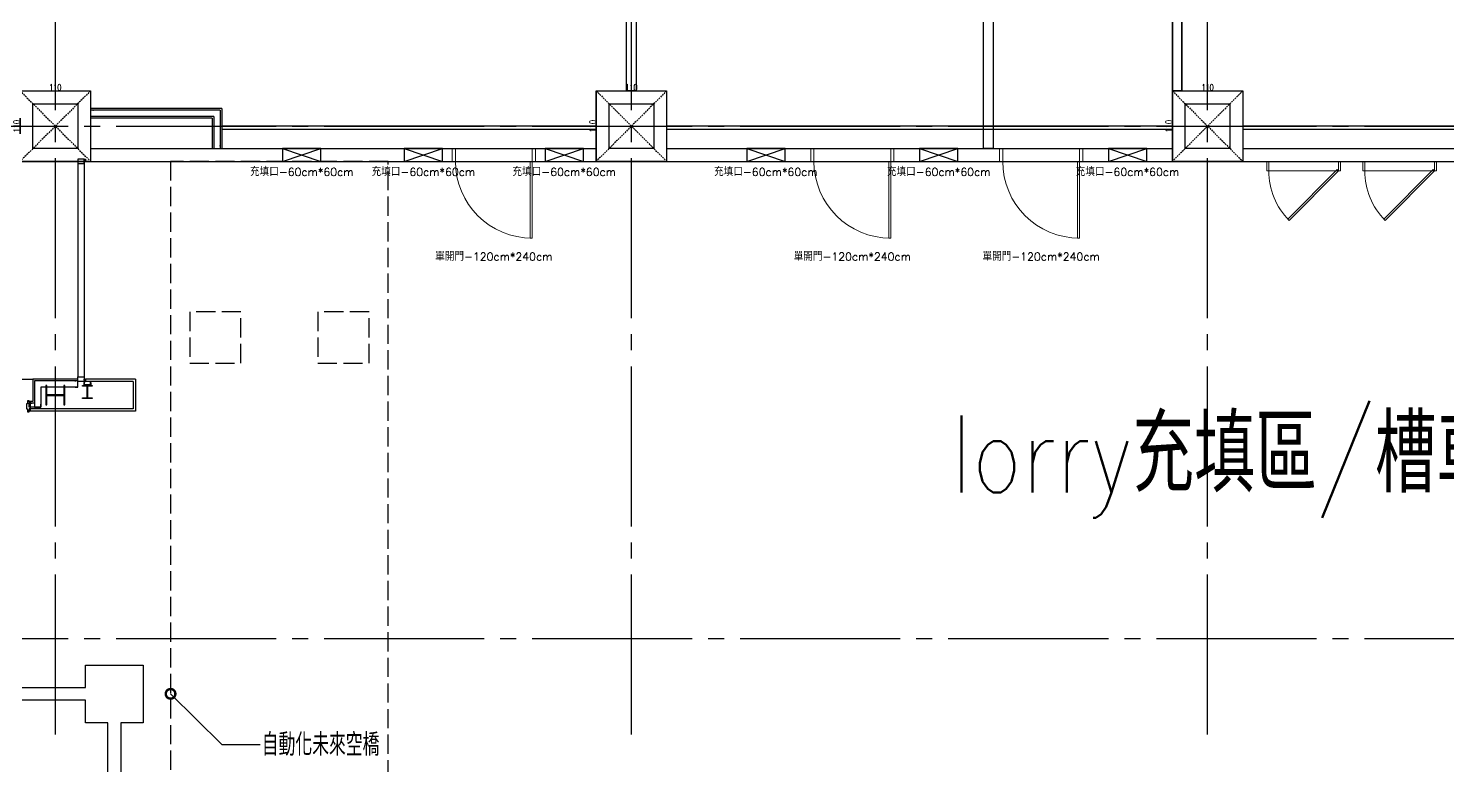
# Model space of a CAD drawing. Extents: x -18489 to 195597, y -1599 to 112111.
# Drawn here: x 14418 to 16635, y 10552 to 11703 of the extents above; entities that cross this region are included whole.
import ezdxf
from ezdxf.enums import TextEntityAlignment as Align

# ---------------------------------------------------------------- set-up
doc = ezdxf.new("R2010")
doc.units = 0
doc.header["$LTSCALE"] = 100
for name, pattern in [('X-N-FAB-L10$0$COL-CEN-LIN', [3.25, 2.5, -0.25, 0.25, -0.25]), ('X-N-FAB-L10$0$HIDDEN', [0.375, 0.25, -0.125]), ('X-S-FAB-L10$0$HIDDEN', [0.4, 0.3, -0.1])]:
    doc.linetypes.add(name, pattern=pattern)
for name, color, linetype in [('X-N-FAB-L10$0$00-充填口', 8, 'Continuous'), ('X-N-FAB-L10$0$00-門', 8, 'Continuous'), ('X-N-FAB-L10$0$08', 8, 'Continuous'), ('X-N-FAB-L10$0$200K新增範圍', 8, 'Continuous'), ('X-N-FAB-L10$0$A-WALL-IN', 8, 'Continuous'), ('X-N-FAB-L10$0$BEAM', 8, 'Continuous'), ('X-N-FAB-L10$0$BLOCK', 8, 'Continuous'), ('X-N-FAB-L10$0$CCL', 8, 'X-N-FAB-L10$0$COL-CEN-LIN'), ('X-N-FAB-L10$0$COL', 8, 'Continuous'), ('X-N-FAB-L10$0$COL-S', 8, 'Continuous'), ('X-N-FAB-L10$0$DOOR', 8, 'Continuous'), ('X-N-FAB-L10$0$TXT', 8, 'Continuous'), ('X-N-FAB-L10$0$TXT-CODE', 8, 'Continuous'), ('X-N-FAB-L10$0$WALL-P', 8, 'Continuous'), ('X-N-FAB-L10$0$WALL-RC', 8, 'Continuous'), ('X-S-FAB-L10$0$0-DIM-TXT', 8, 'Continuous'), ('X-S-FAB-L10$0$HID', 8, 'X-S-FAB-L10$0$HIDDEN'), ('X-S-FAB-L10$0$Steel Frame-188K', 8, 'Continuous'), ('X-S-FAB-L10$0$TXT', 8, 'Continuous')]:
    doc.layers.add(name, color=color, linetype=linetype)
doc.layers.add('X-N-FAB-L10$0$ARC', color=8, linetype='Continuous', lineweight=0)
doc.layers.add('X-N-FAB-L10$0$DE-MMTN-F2-Z-000-P-CHEM-L10_0730$0$0', color=8, linetype='Continuous', lineweight=0)
doc.styles.add('X-N-FAB-L10$0$CHINA', font='simplex.shx', dxfattribs={"width": 0.75, "bigfont": 'chineset.shx'})
doc.styles.add('X-N-FAB-L10$0$DIM', font='simplex.shx', dxfattribs={"width": 0.67, "bigfont": 'chineset.shx'})
doc.styles.add('X-S-FAB-L10$0$CHINA', font='simplex.shx', dxfattribs={"width": 0.75, "bigfont": 'chineset.shx'})
doc.styles.add('X-S-FAB-L10$0$Standard', font='', dxfattribs={"width": 0.8})
doc.styles.add('X-S-FAB-L10$0$TG_NOTE_TEXT', font='simplex.shx', dxfattribs={"width": 0.75, "bigfont": 'chineset.shx'})
doc.styles.get('X-S-FAB-L10$0$Standard').set_extended_font_data('Microsoft JhengHei')
doc.dimstyles.new('X-N-FAB-L10$0$JJP_005_defpoint', dxfattribs={"dimtxt": 20, "dimasz": 0.5, "dimexe": 0.5, "dimexo": 0.5, "dimgap": 0.5, "dimtad": 1, "dimdsep": 46, "dimtxsty": 'X-N-FAB-L10$0$DIM', "dimblk": 'X-N-FAB-L10$0$_None', "dimcen": 10, "dimclrd": 256, "dimclre": 256, "dimclrt": 256, "dimadec": 0, "dimazin": 0, "dimtfac": 1, "dimtix": 1, "dimtmove": 2, "dimatfit": 3, "dimldrblk": 'X-N-FAB-L10$0$_None', "dimfxl": 0.5, "dimtolj": 1, "dimtzin": 0, "dimarcsym": 0})

# ---------------------------------------------------------------- blocks, each defined once
blk = doc.blocks.new('X-S-FAB-L10$0$_DOTSMALL')
at = {"color": 0, "linetype": 'ByBlock', "const_width": 0.5}
blk.add_lwpolyline([(-0.0625, 0, 1), (0.0625, 0, 1)], format="xyb", close=True, dxfattribs=at)
blk = doc.blocks.new('X-S-FAB-L10')
at = {"layer": 'X-S-FAB-L10$0$HID'}
for p, q in [((14980, 11495), (14640, 11495)), ((14640, 11495), (14640, 9050)), ((14980, 9050), (14980, 11495)), ((14750, 11260), (14670, 11260)), ((14670, 11260), (14670, 11180)), ((14750, 11180), (14750, 11260)), ((14950, 11260), (14870, 11260)), ((14870, 11260), (14870, 11180)), ((14950, 11180), (14950, 11260)), ((14670, 11180), (14750, 11180)), ((14870, 11180), (14950, 11180))]:
    blk.add_line(p, q, dxfattribs=at)
at = {"layer": 'X-S-FAB-L10$0$Steel Frame-188K'}
blk.add_lwpolyline([(12765, 11464), (13575, 11464), (13575, 11499), (13665, 11499), (13665, 11409), (13630, 11409), (13630, 11089.706), (13665, 11089.706), (13665, 10999.706), (13630, 10999.706), (13630, 10708.606), (13665, 10708.606), (13665, 10673.606), (14507.247, 10673.606), (14507.247, 10708.606), (14597.247, 10708.606), (14597.247, 10618.606), (14562.247, 10618.606), (14562.247, 9959)], dxfattribs=at)
blk.add_lwpolyline([(14542.247, 10618.606), (14507.247, 10618.606), (14507.247, 10653.606), (14252.818, 10653.606), (14252.818, 9924), (14507.247, 9924), (14507.247, 9959), (14542.247, 9959)], close=True, dxfattribs=at)
at = {"layer": 'X-S-FAB-L10$0$TXT', "linetype": 'ByBlock', "lineweight": -2}
blk.add_line((14720.194, 10584.529), (14779.842, 10584.529), dxfattribs=at)
blk.add_lwpolyline([(14640, 10663.713), (14720.194, 10584.529)], dxfattribs=at)
at = {"layer": 'X-S-FAB-L10$0$TXT', "lineweight": -2, "xscale": 30, "yscale": 30, "zscale": 30, "rotation": 135.3634144209405}
blk.add_blockref('X-S-FAB-L10$0$_DOTSMALL', (14640, 10663.713), dxfattribs=at)
at = {"style": 'X-S-FAB-L10$0$TG_NOTE_TEXT', "width": 0.5, "flags": 1}
for p in [(7463.301, 9020), (18268.251, 8649), (11197.77, 4800.167), (16485.801, 4800.167), (25420.27, 2635), (13360, 320.001, 0), (7463.301, -33.333)]:
    blk.add_attdef('WH', text='', height=20, dxfattribs=at).set_placement(p, align=Align.BOTTOM_LEFT)
at = {"width": 0.5}
for style, p in [('X-S-FAB-L10$0$TG_NOTE_TEXT', (7585, 9020)), ('X-S-FAB-L10$0$TG_NOTE_TEXT', (18389.95, 8649)), ('X-S-FAB-L10$0$TG_NOTE_TEXT', (11117.5, 4813.5)), ('X-S-FAB-L10$0$TG_NOTE_TEXT', (16607.5, 4813.5)), ('X-S-FAB-L10$0$TG_NOTE_TEXT', (25350, 2635)), ('X-S-FAB-L10$0$Standard', (13129.375, 325.001, 0)), ('X-S-FAB-L10$0$TG_NOTE_TEXT', (7585, -20))]:
    blk.add_attdef('DESC', text='', height=10, dxfattribs=dict(at, style=style)).set_placement(p, align=Align.BOTTOM_LEFT)
for tag, style, p in [('TYPE', 'X-S-FAB-L10$0$TG_NOTE_TEXT', (7619.286, 9020)), ('NO', 'X-S-FAB-L10$0$TG_NOTE_TEXT', (7650.095, 9020)), ('TYPE', 'X-S-FAB-L10$0$TG_NOTE_TEXT', (18424.236, 8649)), ('NO', 'X-S-FAB-L10$0$TG_NOTE_TEXT', (18455.045, 8649)), ('NO', 'X-S-FAB-L10$0$TG_NOTE_TEXT', (11088.595, 4813.5)), ('TYPE', 'X-S-FAB-L10$0$TG_NOTE_TEXT', (11151.786, 4813.5)), ('TYPE', 'X-S-FAB-L10$0$TG_NOTE_TEXT', (16641.786, 4813.5)), ('NO', 'X-S-FAB-L10$0$TG_NOTE_TEXT', (16672.595, 4813.5)), ('NO', 'X-S-FAB-L10$0$TG_NOTE_TEXT', (25313, 2635)), ('TYPE', 'X-S-FAB-L10$0$TG_NOTE_TEXT', (25350, 2635)), ('NO', 'X-S-FAB-L10$0$Standard', (13100, 320.001, 0)), ('TYPE', 'X-S-FAB-L10$0$Standard', (13129.375, 320.001, 0)), ('TYPE', 'X-S-FAB-L10$0$TG_NOTE_TEXT', (7619.286, -20)), ('NO', 'X-S-FAB-L10$0$TG_NOTE_TEXT', (7650.095, -20))]:
    blk.add_attdef(tag, text='', height=10, dxfattribs=dict(at, style=style)).set_placement(p, align=Align.BOTTOM_RIGHT)
at = {"style": 'X-S-FAB-L10$0$TG_NOTE_TEXT', "width": 0.5, "flags": 1}
for rotation, p in [(180, (43, 7480)), (180, (943, 7480)), (90, (24310, 3717.77)), (270, (17080, 1711.699))]:
    blk.add_attdef('WH', text='', height=20, rotation=rotation, dxfattribs=at).set_placement(p, align=Align.BOTTOM_LEFT)
at = {"width": 0.5}
for rotation, style, p in [(180, 'X-S-FAB-L10$0$Standard', (317.625, 7480)), (180, 'X-S-FAB-L10$0$Standard', (1217.625, 7480)), (90, 'X-S-FAB-L10$0$TG_NOTE_TEXT', (24310, 3647.5)), (270, 'X-S-FAB-L10$0$TG_NOTE_TEXT', (17080, 1605))]:
    blk.add_attdef('DESC', text='', height=10, rotation=rotation, dxfattribs=dict(at, style=style)).set_placement(p, align=Align.BOTTOM_LEFT)
for tag, rotation, style, p in [('TYPE', 180, 'X-S-FAB-L10$0$Standard', (317.625, 7480)), ('NO', 180, 'X-S-FAB-L10$0$Standard', (347, 7480)), ('TYPE', 180, 'X-S-FAB-L10$0$Standard', (1217.625, 7480)), ('NO', 180, 'X-S-FAB-L10$0$Standard', (1247, 7480)), ('TYPE', 90, 'X-S-FAB-L10$0$TG_NOTE_TEXT', (24310, 3647.5)), ('NO', 90, 'X-S-FAB-L10$0$TG_NOTE_TEXT', (24310, 3610.5)), ('TYPE', 270, 'X-S-FAB-L10$0$TG_NOTE_TEXT', (17080, 1605)), ('NO', 270, 'X-S-FAB-L10$0$TG_NOTE_TEXT', (17080, 1573))]:
    blk.add_attdef(tag, text='', height=10, rotation=rotation, dxfattribs=dict(at, style=style)).set_placement(p, align=Align.BOTTOM_RIGHT)
at = {"layer": 'X-S-FAB-L10$0$0-DIM-TXT', "style": 'X-S-FAB-L10$0$CHINA', "width": 0.75}
for p in [(667.414, 7855.1, -2689.4), (22627.353, 6728.814), (25644.722, 6728.814), (24778.787, 5569.051), (1118.252, 4980), (417.801, 4594.623), (23874.84, 4355), (22927.43, 4330.122), (23749.869, 3901.367), (417.801, 3765.236), (1118.252, 3730), (417.801, 3115.79), (536.882, 2227.832), (16908.994, 1782.652), (888.445, 880.466), (16977.43, 750), (18878.841, 750), (25641.221, 553.233), (21364.03, 526.894)]:
    blk.add_attdef('HIG', text='', height=80, dxfattribs=at).set_placement(p, align=Align.MIDDLE_LEFT)
at = {"layer": 'X-S-FAB-L10$0$TXT', "insert": (14782.509, 10602.029), "char_height": 35, "width": 573.89919, "attachment_point": 1, "line_spacing_factor": 1.2, "style": 'X-S-FAB-L10$0$CHINA'}
blk.add_mtext('自動化未來空橋', dxfattribs=at)
blk = doc.blocks.new('*D2397')
at = {"layer": 'DefPoints', "lineweight": -2, "transparency": 16777216}
blk.add_line((0, 0), (110, 0), dxfattribs=at)
at = {"layer": 'DefPoints', "color": 0, "transparency": 16777216}
for p in [(0, 0), (110, 0), (110, 0)]:
    blk.add_point(p, dxfattribs=at)
at = {"layer": 'DefPoints', "transparency": 16777216, "insert": (55, 5.5), "char_height": 10, "attachment_point": 5, "style": 'X-N-FAB-L10$0$DIM'}
blk.add_mtext('\\A1;110', dxfattribs=at)
blk = doc.blocks.new('X-N-FAB-L10$0$_None')
blk = doc.blocks.new('*D2398')
at = {"layer": 'DefPoints', "lineweight": -2, "transparency": 16777216}
blk.add_line((0, 0), (0, -110), dxfattribs=at)
at = {"layer": 'DefPoints', "color": 0, "transparency": 16777216}
for p in [(0, 0), (0, -110), (0, -110)]:
    blk.add_point(p, dxfattribs=at)
at = {"layer": 'DefPoints', "transparency": 16777216, "insert": (-5.5, -55), "char_height": 10, "attachment_point": 5, "rotation": 90, "style": 'X-N-FAB-L10$0$DIM'}
blk.add_mtext('\\A1;110', dxfattribs=at)
blk = doc.blocks.new('X-N-FAB-L10$0$DE-MMTN-F2-Z-000-P-CHEM-L10_0730$0$AP6BxFa-10$0$AP6AxFa-10$0$$PDS002515O08VG08C00008C10')
at = {"layer": 'X-N-FAB-L10$0$DE-MMTN-F2-Z-000-P-CHEM-L10_0730$0$0', "color": 0, "linetype": 'Continuous'}
for p, q in [((-22.6, 84.6), (-24.7, 82.5)), ((-24.7, 82.5), (52.4, 5.4)), ((54.5, 7.5), (-22.6, 84.6)), ((-57.5, 7.5), (-54.5, 7.5)), ((-57.5, 7.5), (-57.5, -7.5)), ((-54.5, 7.5), (-54.5, -7.5)), ((54.5, 7.5), (-54.5, 7.5)), ((52.4, 5.4), (54.5, 7.5)), ((57.5, 7.5), (54.5, 7.5)), ((54.5, 7.5), (54.5, -7.5)), ((57.5, 7.5), (57.5, -7.5)), ((-54.5, -7.5), (-57.5, -7.5)), ((-54.5, -7.5), (54.5, -7.5)), ((54.5, -7.5), (57.5, -7.5))]:
    blk.add_line(p, q, dxfattribs=at)
blk.add_arc((54.5, 7.5), 109, 135, 180, dxfattribs=at)
blk = doc.blocks.new('X-N-FAB-L10$0$A$C1988aaf9')
at = {"layer": 'X-N-FAB-L10$0$00-充填口'}
for points in [[(11155, -55), (11215, -55), (11215, -35), (11155, -35)], [(11345, -55), (11405, -55), (11405, -35), (11345, -35)], [(11565, -55), (11625, -55), (11625, -35), (11565, -35)], [(11880, -55), (11940, -55), (11940, -35), (11880, -35)], [(12150, -55), (12210, -55), (12210, -35), (12150, -35)], [(12445, -55), (12505, -55), (12505, -35), (12445, -35)]]:
    blk.add_lwpolyline(points, close=True, dxfattribs=at)
for points in [[(11155, -35), (11215, -55)], [(11155, -55), (11215, -35)], [(11345, -35), (11405, -55)], [(11345, -55), (11405, -35)], [(11565, -35), (11625, -55)], [(11565, -55), (11625, -35)], [(11880, -35), (11940, -55)], [(11880, -55), (11940, -35)], [(12150, -35), (12210, -55)], [(12150, -55), (12210, -35)], [(12445, -35), (12505, -55)], [(12445, -55), (12505, -35)]]:
    blk.add_lwpolyline(points, dxfattribs=at)
at = {"layer": 'X-N-FAB-L10$0$00-門', "lineweight": 0}
for p, q in [((11425, -35), (11420, -35)), ((11420, -35), (11420, -55)), ((11425, -55), (11425, -35)), ((11550, -35), (11545, -35)), ((11545, -35), (11545, -55)), ((11550, -55), (11550, -35)), ((11985, -35), (11980, -35)), ((11980, -35), (11980, -55)), ((11985, -55), (11985, -35)), ((12110, -35), (12105, -35)), ((12105, -35), (12105, -55)), ((12110, -55), (12110, -35)), ((12280, -35), (12275, -35)), ((12275, -35), (12275, -55)), ((12280, -55), (12280, -35)), ((12405, -35), (12400, -35)), ((12400, -35), (12400, -55)), ((12405, -55), (12405, -35)), ((11420, -55), (11425, -55)), ((11542, -55), (11542, -175)), ((11545, -55), (11542, -55)), ((11545, -175), (11545, -55)), ((11545, -55), (11550, -55)), ((11980, -55), (11985, -55)), ((12102, -55), (12102, -175)), ((12105, -55), (12102, -55)), ((12105, -175), (12105, -55)), ((12105, -55), (12110, -55)), ((12275, -55), (12280, -55)), ((12397, -55), (12397, -175)), ((12400, -55), (12397, -55)), ((12400, -175), (12400, -55)), ((12400, -55), (12405, -55)), ((11542, -175), (11545, -175)), ((12102, -175), (12105, -175)), ((12397, -175), (12400, -175))]:
    blk.add_line(p, q, dxfattribs=at)
for centre in [(11545, -55), (12105, -55), (12400, -55)]:
    blk.add_arc(centre, 120, 180, 270, dxfattribs=at)
at = {"layer": 'X-N-FAB-L10$0$A-WALL-IN'}
for points in [[(12545, 560), (12560, 560), (12560, 55), (12545, 55)], [(11692.5, 345), (11707.5, 345), (11707.5, 55), (11692.5, 55)], [(12250, 345), (12265, 345), (12265, -35), (12250, -35)]]:
    blk.add_lwpolyline(points, close=True, dxfattribs=at)
at = {"layer": 'X-N-FAB-L10$0$TXT', "style": 'X-N-FAB-L10$0$CHINA'}
for s, p in [('充填口-60cm*60cm', (11185, -70)), ('充填口-60cm*60cm', (11375, -70)), ('充填口-60cm*60cm', (11595, -70)), ('充填口-60cm*60cm', (11910, -70)), ('充填口-60cm*60cm', (12180, -70)), ('充填口-60cm*60cm', (12475, -70)), ('單開門-120cm*240cm', (11485, -202.5)), ('單開門-120cm*240cm', (12045, -202.5)), ('單開門-120cm*240cm', (12340, -202.5))]:
    blk.add_text(s, height=12.5, dxfattribs=at).set_placement(p, align=Align.MIDDLE)
blk = doc.blocks.new('X-N-FAB-L10$0$A$C969652c4')
at = {"layer": 'X-N-FAB-L10$0$A-WALL-IN'}
for points in [[(14300, 735), (14315, 735), (14315, 230), (14300, 230)], [(14300, 230), (14315, 230), (14315, 735), (14300, 735)], [(13447.5, 520), (13462.5, 520), (13462.5, 230), (13447.5, 230)], [(14005, 520), (14020, 520), (14020, 140), (14005, 140)]]:
    blk.add_lwpolyline(points, close=True, dxfattribs=at)
at = {"layer": 'X-N-FAB-L10$0$DOOR', "lineweight": 0}
for p, q in [((13180, 140), (13175, 140)), ((13175, 140), (13175, 120)), ((13180, 120), (13180, 140)), ((13305, 140), (13300, 140)), ((13300, 140), (13300, 120)), ((13305, 120), (13305, 140)), ((13740, 140), (13735, 140)), ((13735, 140), (13735, 120)), ((13740, 120), (13740, 140)), ((13865, 140), (13860, 140)), ((13860, 140), (13860, 120)), ((13865, 120), (13865, 140)), ((14030, 140), (14030, 120)), ((14035, 120), (14035, 140)), ((14155, 140), (14155, 120)), ((14160, 120), (14160, 140)), ((13175, 120), (13180, 120)), ((13297, 120), (13297, 0)), ((13300, 120), (13297, 120)), ((13300, 0), (13300, 120)), ((13300, 120), (13305, 120)), ((13735, 120), (13740, 120)), ((13857, 120), (13857, 0)), ((13860, 120), (13857, 120)), ((13860, 0), (13860, 120)), ((13860, 120), (13865, 120)), ((14152, 120), (14152, 0)), ((14155, 0), (14155, 120)), ((13297, 0), (13300, 0)), ((13857, 0), (13860, 0)), ((14152, 0), (14155, 0))]:
    blk.add_line(p, q, dxfattribs=at)
for points in [[(12910, 120), (12970, 120), (12970, 140), (12910, 140)], [(13100, 120), (13160, 120), (13160, 140), (13100, 140)], [(13320, 120), (13380, 120), (13380, 140), (13320, 140)], [(13635, 120), (13695, 120), (13695, 140), (13635, 140)], [(13905, 120), (13965, 120), (13965, 140), (13905, 140)], [(14200, 120), (14260, 120), (14260, 140), (14200, 140)]]:
    blk.add_lwpolyline(points, close=True, dxfattribs=at)
for points in [[(12910, 140), (12970, 120)], [(12910, 120), (12970, 140)], [(13100, 140), (13160, 120)], [(13100, 120), (13160, 140)], [(13320, 140), (13380, 120)], [(13320, 120), (13380, 140)], [(13635, 140), (13695, 120)], [(13635, 120), (13695, 140)], [(13905, 140), (13965, 120)], [(13905, 120), (13965, 140)], [(14200, 140), (14260, 120)], [(14200, 120), (14260, 140)]]:
    blk.add_lwpolyline(points, dxfattribs=at)
for centre in [(13300, 120), (13860, 120), (14155, 120)]:
    blk.add_arc(centre, 120, 180, 270, dxfattribs=at)
at = {"layer": 'X-N-FAB-L10$0$08', "xscale": -0.9999999999999942, "rotation": 180.0000050089563}
for p in [(14505, 112.5, 0), (14655, 112.5, 0)]:
    blk.add_blockref('X-N-FAB-L10$0$DE-MMTN-F2-Z-000-P-CHEM-L10_0730$0$AP6BxFa-10$0$AP6AxFa-10$0$$PDS002515O08VG08C00008C10', p, dxfattribs=at)
at = {"layer": 'X-N-FAB-L10$0$200K新增範圍'}
blk.add_blockref('X-N-FAB-L10$0$A$C1988aaf9', (1755, 175), dxfattribs=at)
blk = doc.blocks.new('*U2396')
at = {"layer": 'DefPoints', "linetype": 'X-N-FAB-L10$0$HIDDEN', "ltscale": 0.1}
for p, q in [((110, 0), (0, -110)), ((0, 0), (110, -110))]:
    blk.add_line(p, q, dxfattribs=at)
at = {"layer": 'X-N-FAB-L10$0$COL', "ltscale": 0.1}
blk.add_lwpolyline([(0, 0), (110, 0), (110, -110), (0, -110)], close=True, dxfattribs=at)
at = {"layer": 'DefPoints'}
dim = blk.add_linear_dim(base=(0, -110), p1=(0, 0), p2=(0, -110), angle=90, dimstyle='X-N-FAB-L10$0$JJP_005_defpoint', override={"dimtxt": 10}, dxfattribs=at)
dim.commit()
dim.dimension.update_dxf_attribs({"geometry": '*D2398', "text_midpoint": (-5.5, -55)})
dim = blk.add_linear_dim(base=(110, 0), p1=(0, 0), p2=(110, 0), dimstyle='X-N-FAB-L10$0$JJP_005_defpoint', override={"dimtxt": 10}, dxfattribs=at)
dim.commit()
dim.dimension.update_dxf_attribs({"geometry": '*D2397', "text_midpoint": (55, 5.5)})
blk = doc.blocks.new('X-N-FAB-L10$0$A$C467ba2ca')
at = {"layer": 'X-N-FAB-L10$0$CCL'}
for p, q in [((-12550, 0), (-12550, 9160)), ((-11650, 0), (-11650, 9160)), ((-10750, 0), (-10750, 9160)), ((-27730, 950), (360, 950)), ((-27730, 150), (360, 150))]:
    blk.add_line(p, q, dxfattribs=at)
at = {"layer": 'X-N-FAB-L10$0$COL-S'}
for points in [[(-12585, 985), (-12515, 985), (-12515, 915), (-12585, 915)], [(-11685, 985), (-11615, 985), (-11615, 915), (-11685, 915)], [(-10785, 985), (-10715, 985), (-10715, 915), (-10785, 915)]]:
    blk.add_lwpolyline(points, close=True, dxfattribs=at)
at = {"layer": 'X-N-FAB-L10$0$BEAM'}
for p in [(-12605, 1005), (-11705, 1005), (-10805, 1005)]:
    blk.add_blockref('*U2396', p, dxfattribs=at)
blk = doc.blocks.new('X-N-FAB-L10')
at = {"layer": 'X-N-FAB-L10$0$ARC'}
blk.add_line((14420.5, 11105), (14420.5, 11108.5), dxfattribs=at)
for points in [[(14519, 11566), (14519, 11565), (14515, 11565), (14515, 11575), (14519, 11575), (14519, 11574)], [(14708.5, 11519), (14707.5, 11519), (14707.5, 11515), (14717.5, 11515), (14717.5, 11519), (14716.5, 11519)]]:
    blk.add_lwpolyline(points, dxfattribs=at)
at = {"layer": 'X-N-FAB-L10$0$DOOR'}
for p, q in [((14285, 11155), (14425, 11155)), ((14420.5, 11120), (14420.5, 11105))]:
    blk.add_line(p, q, dxfattribs=at)
for points in [[(14419, 11118.5), (14419, 11121), (14416.5, 11121), (14416.5, 11116.5), (14415, 11116.5), (14415, 11108.5), (14416.5, 11108.5), (14416.5, 11104), (14419, 11104), (14419, 11106.5)], [(14419, 11106.5), (14420.5, 11108.5), (14419, 11108.5), (14419, 11106.5), (14420.5, 11106.5), (14420.5, 11108.5)]]:
    blk.add_lwpolyline(points, dxfattribs=at)
blk.add_lwpolyline([(14419, 11105), (14419, 11106.5), (14420.5, 11106.5), (14420.5, 11105, 0.43379394)], format="xyb", close=True, dxfattribs=at)
at = {"layer": 'X-N-FAB-L10$0$WALL-P'}
for p, q in [((14720, 11577.5), (14515, 11577.5)), ((14717.5, 11575), (14515, 11575)), ((14717.5, 11575), (14717.5, 11515)), ((14720, 11577.5), (14720, 11515)), ((14707.5, 11565), (14515, 11565)), ((14705, 11562.5), (14515, 11562.5)), ((14705, 11562.5), (14705, 11515)), ((14707.5, 11565), (14707.5, 11515)), ((15305, 11550), (14720, 11550)), ((15305, 11545), (14720, 11545)), ((16205, 11550), (15415, 11550)), ((16205, 11545), (15415, 11545)), ((17105, 11550), (16315, 11550)), ((17105, 11545), (16315, 11545)), ((14495, 11496.5), (14495, 11158.5)), ((14505, 11495), (14505, 11498.5)), ((14505, 11496.5), (14505, 11158.5)), ((14507, 11495), (14507, 11498.5)), ((14425, 11155), (14425, 11120)), ((14495, 11155), (14425, 11155)), ((14427.5, 11152.5), (14427.5, 11111)), ((14495, 11152.5), (14427.5, 11152.5)), ((14505, 11155), (14505, 11151.5)), ((14585, 11155), (14507, 11155)), ((14507, 11155), (14507, 11151.5)), ((14585, 11155), (14585, 11105)), ((14495, 11142.5), (14437.5, 11142.5)), ((14437.5, 11142.5), (14437.5, 11111)), ((14581.5, 11151.5), (14507, 11151.5)), ((14581.5, 11151.5), (14581.5, 11108.5)), ((14425, 11120), (14419, 11120)), ((14427.5, 11117.5), (14419, 11117.5)), ((14437.5, 11111), (14419, 11111)), ((14425, 11120), (14420.5, 11120)), ((14581.5, 11108.5), (14420.5, 11108.5)), ((14585, 11105), (14420.5, 11105))]:
    blk.add_line(p, q, dxfattribs=at)
for points in [[(14495, 11491.5), (14505, 11491.5), (14505, 11498.5), (14495, 11498.5)], [(14495, 11158.5), (14505, 11158.5), (14505, 11151.5), (14495, 11151.5)], [(14475, 11115), (14475, 11145), (14473.5, 11145), (14473.5, 11130.5), (14446.5, 11130.5), (14446.5, 11145), (14445, 11145), (14445, 11115), (14446.5, 11115), (14446.5, 11129.5), (14473.5, 11129.5), (14473.5, 11115)], [(14502.5, 11145), (14517.5, 11145), (14517.5, 11144.1), (14510.3, 11144.1), (14510.3, 11125.9), (14517.5, 11125.9), (14517.5, 11125), (14502.5, 11125), (14502.5, 11125.9), (14509.7, 11125.9), (14509.7, 11144.1), (14502.5, 11144.1)], [(14504.4, 11150), (14504.4, 11145), (14509.4, 11145), (14509.4, 11145.6), (14505, 11145.6), (14505, 11150)], [(14505, 11146.5), (14515, 11146.5), (14515, 11151.5), (14505, 11151.5)], [(14515.6, 11150), (14515.6, 11145), (14510.6, 11145), (14510.6, 11145.6), (14515, 11145.6), (14515, 11150)]]:
    blk.add_lwpolyline(points, close=True, dxfattribs=at)
for points in [[(14507, 11496.5), (14505, 11498.5), (14507, 11498.5), (14507, 11496.5), (14505, 11496.5), (14505, 11498.5)], [(14491, 11143.5), (14491, 11142.5), (14495, 11142.5), (14495, 11152.5), (14491, 11152.5), (14491, 11151.5)], [(14507, 11153.5), (14505, 11151.5), (14507, 11151.5), (14507, 11153.5), (14505, 11153.5), (14505, 11151.5)], [(14423, 11112), (14423, 11111), (14419, 11111), (14419, 11117.5), (14423, 11117.5), (14423, 11116.5)], [(14428.5, 11115), (14427.5, 11115), (14427.5, 11111), (14437.5, 11111), (14437.5, 11115), (14436.5, 11115)]]:
    blk.add_lwpolyline(points, dxfattribs=at)
for points in [[(14507, 11495), (14507, 11496.5), (14505, 11496.5), (14505, 11495, -0.29445667)], [(14507, 11155), (14507, 11153.5), (14505, 11153.5), (14505, 11155, 0.29445667)]]:
    blk.add_lwpolyline(points, format="xyb", close=True, dxfattribs=at)
at = {"layer": 'X-N-FAB-L10$0$WALL-RC'}
for p, q in [((14515, 11515), (15305, 11515)), ((15415, 11515), (16205, 11515)), ((16315, 11515), (17105, 11515)), ((14405, 11495), (19015, 11495))]:
    blk.add_line(p, q, dxfattribs=at)
blk.add_blockref('X-N-FAB-L10$0$A$C969652c4', (1905, 11375))
at = {"layer": 'X-N-FAB-L10$0$BLOCK'}
blk.add_blockref('X-N-FAB-L10$0$A$C467ba2ca', (27010, 10600), dxfattribs=at)
at = {"layer": 'X-N-FAB-L10$0$TXT-CODE', "style": 'X-N-FAB-L10$0$CHINA', "width": 0.8}
blk.add_text('lorry充填區/槽車停放平台(273㎡)', height=120, dxfattribs=at).set_placement((16707.286, 11038.276), align=Align.MIDDLE_CENTER)

msp = doc.modelspace()

# ---------------------------------------------------------------- block references
for name in ['X-N-FAB-L10', 'X-S-FAB-L10']:
    msp.add_blockref(name, (0, 0))

doc.saveas('drawing.dxf')
